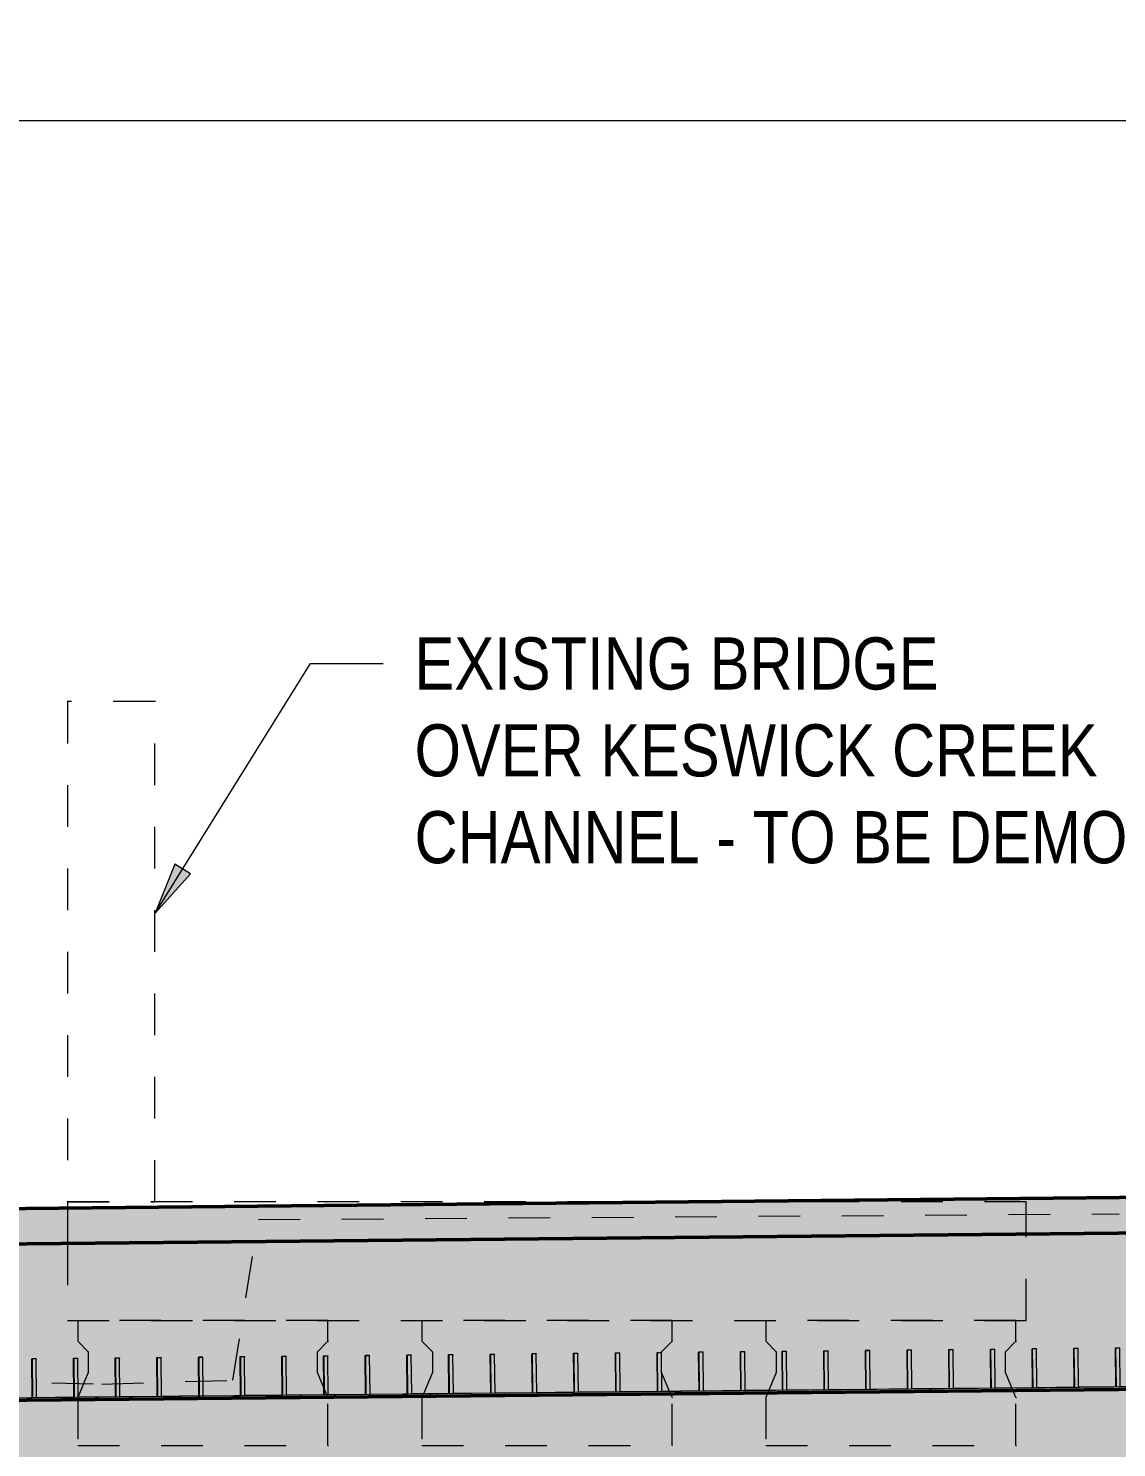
# Model space of a CAD drawing. Header units: metres. Extents: x -1693 to -1567, y 3 to 23.
# Drawn here: x -1634.294 to -1631.683, y 18.878 to 22.283 of the extents above; entities that cross this region are included whole.
import ezdxf

# ---------------------------------------------------------------- set-up
doc = ezdxf.new("R2010")
doc.units = ezdxf.units.M
doc.linetypes.add('JacobsDash', pattern=[0.0045, 0.003, -0.0015])
doc.linetypes.add('JacobsDemolished', pattern=[0.0045, 0.003, -0.0015])
doc.layers.get('Defpoints').update_dxf_attribs({"color": 41})
for name, color, linetype, lineweight in [('BRIDGE-ABUTMENT-CONC', 7, 'Continuous', 50), ('D-BDGE', 7, 'Continuous', 13), ('D-BDGE-FLOOR', 7, 'Continuous', 50), ('D-BDGE-FLOOR-PAT', 7, 'Continuous', 50), ('D-ENHA-TEXT', 7, 'Continuous', 9), ('D-ENHA-TEXT-DIMS', 7, 'Continuous', 9)]:
    doc.layers.add(name, color=color, linetype=linetype, lineweight=lineweight)
for name, color, linetype, lineweight, true_color in [('BRIDGE-FNDN-CONC', 7, 'Continuous', 13, 0x8c8cc6), ('BRIDGE-FRAMING-LINE-18-HID', 7, 'Continuous', 13, 0x8c8cc6), ('D-BDGE-DECK', 7, 'Continuous', 13, 0x8c8cc6), ('D-BDGE-FRAMING', 7, 'Continuous', 13, 0x8c8cc6), ('D-BDGE-INT-WALL', 7, 'Continuous', 13, 0x8c8cc6)]:
    doc.layers.add(name, color=color, linetype=linetype, lineweight=lineweight, true_color=true_color)
doc.styles.add('Arial Narrow', font='ARIALN.TTF', dxfattribs={"height": 0.125})
doc.dimstyles.new('Dimension_Standard_O__mm_', dxfattribs={"dimscale": 0.3048, "dimtxt": 0.127929, "dimasz": 0.410105, "dimexe": 0.393701, "dimexo": 0.246063, "dimgap": 0.246063, "dimtad": 1, "dimdec": 0, "dimlfac": 1000, "dimzin": 0, "dimdsep": 46, "dimtxsty": 'Arial Narrow', "dimsah": 1, "dimcen": 0.09, "dimaunit": 1, "dimadec": 4, "dimazin": 0, "dimtfac": 1, "dimtdec": 4, "dimtix": 1, "dimtmove": 0, "dimatfit": 3, "dimfxl": 1, "dimtvp": 1, "dimtfill": 1, "dimtolj": 1, "dimtzin": 0, "dimlwd": 18, "dimlwe": 18, "dimarcsym": 2})

# ---------------------------------------------------------------- blocks, each defined once
blk = doc.blocks.new('Roofs 2 - Roofs 2-4993555-DRG-2871022 - SECTION 3')
at = {"layer": 'D-BDGE-DECK', "color": 9, "linetype": 'JacobsDemolished', "true_color": 0xc3c3c3}
blk.add_line((-1677.6097, 19.4675), (-1677.6086, 19.4692), dxfattribs=at)
at = {"layer": 'D-BDGE-DECK', "color": 9, "linetype": 'JacobsDemolished', "lineweight": 18, "true_color": 0xc3c3c3}
for p, q in [((-1677.6097, 19.4675), (-1677.6097, 19.3675)), ((-1675.3097, 19.4675), (-1677.6097, 19.4675)), ((-1675.3097, 19.3904), (-1675.3097, 19.4675)), ((-1675.3097, 19.183), (-1675.3097, 19.3904)), ((-1677.6097, 19.3675), (-1677.6097, 19.183)), ((-1677.6097, 19.183), (-1675.3097, 19.183))]:
    blk.add_line(p, q, dxfattribs=at)
blk = doc.blocks.new('06_SFR_GPS__Girder_Plank_Solid_demolished - 06_SFR_GPS__Girder_Plank_Solid_demolished-4989611-DRG-2871022 - SECTION 3')
at = {"layer": 'BRIDGE-FNDN-CONC', "color": 9, "linetype": 'JacobsDemolished', "lineweight": 18, "true_color": 0xc3c3c3}
for p, q in [((-1676.9847, 19.183), (-1677.5847, 19.183)), ((-1677.5847, 19.183), (-1677.5847, 19.133)), ((-1676.9847, 19.133), (-1676.9847, 19.183)), ((-1677.5847, 19.133), (-1677.5597, 19.108)), ((-1677.5597, 19.108), (-1677.5597, 19.058)), ((-1677.0097, 19.108), (-1676.9847, 19.133)), ((-1677.0097, 19.058), (-1677.0097, 19.108)), ((-1677.5597, 19.058), (-1677.5847, 18.998)), ((-1676.9847, 18.998), (-1677.0097, 19.058)), ((-1677.5847, 18.998), (-1677.5847, 18.883)), ((-1676.9847, 18.883), (-1676.9847, 18.998)), ((-1677.5847, 18.883), (-1676.9847, 18.883))]:
    blk.add_line(p, q, dxfattribs=at)
at = {"layer": 'BRIDGE-FRAMING-LINE-18-HID', "color": 9, "linetype": 'JacobsDemolished', "true_color": 0xc3c3c3}
for p, q in [((-1677.5847, 19.133), (-1677.5836, 19.133)), ((-1677.5597, 19.108), (-1677.5586, 19.108)), ((-1677.0096, 19.108), (-1677.0086, 19.108)), ((-1676.9847, 19.133), (-1676.9836, 19.133)), ((-1677.5597, 19.058), (-1677.5586, 19.058)), ((-1677.0097, 19.058), (-1677.0086, 19.058)), ((-1677.5847, 18.998), (-1677.5836, 18.998)), ((-1676.9847, 18.998), (-1676.9836, 18.998)), ((-1676.9847, 18.883), (-1676.9836, 18.883))]:
    blk.add_line(p, q, dxfattribs=at)
blk = doc.blocks.new('06_SFR_GPS__Girder_Plank_Solid_demolished - 06_SFR_GPS__Girder_Plank_Solid_demolished-V44-DRG-2871022 - SECTION 3')
at = {"layer": 'BRIDGE-FNDN-CONC', "color": 9, "linetype": 'JacobsDemolished', "lineweight": 18, "true_color": 0xc3c3c3}
for p, q in [((-1676.1591, 19.183), (-1676.7591, 19.183)), ((-1676.7591, 19.183), (-1676.7591, 19.133)), ((-1676.1591, 19.133), (-1676.1591, 19.183)), ((-1676.7591, 19.133), (-1676.7341, 19.108)), ((-1676.7341, 19.108), (-1676.7341, 19.058)), ((-1676.1841, 19.108), (-1676.1591, 19.133)), ((-1676.1841, 19.058), (-1676.1841, 19.108)), ((-1676.7341, 19.058), (-1676.7553, 19.0071)), ((-1676.1591, 18.998), (-1676.1841, 19.058)), ((-1676.7553, 19.007), (-1676.7591, 18.998)), ((-1676.7591, 18.998), (-1676.7591, 18.883)), ((-1676.1591, 18.883), (-1676.1591, 18.998)), ((-1676.7591, 18.883), (-1676.1591, 18.883))]:
    blk.add_line(p, q, dxfattribs=at)
at = {"layer": 'BRIDGE-FRAMING-LINE-18-HID', "color": 9, "linetype": 'JacobsDemolished', "true_color": 0xc3c3c3}
for p, q in [((-1676.759, 19.133), (-1676.758, 19.133)), ((-1676.7341, 19.108), (-1676.733, 19.108)), ((-1676.184, 19.108), (-1676.183, 19.108)), ((-1676.1591, 19.133), (-1676.158, 19.133)), ((-1676.7341, 19.058), (-1676.733, 19.058)), ((-1676.1841, 19.058), (-1676.183, 19.058)), ((-1676.7591, 18.998), (-1676.758, 18.998)), ((-1676.1591, 18.998), (-1676.158, 18.998)), ((-1676.1591, 18.883), (-1676.158, 18.883))]:
    blk.add_line(p, q, dxfattribs=at)
blk = doc.blocks.new('06_SFR_GPS__Girder_Plank_Solid_demolished - 06_SFR_GPS__Girder_Plank_Solid_demolished-V45-DRG-2871022 - SECTION 3')
at = {"layer": 'BRIDGE-FNDN-CONC', "color": 9, "linetype": 'JacobsDemolished', "lineweight": 18, "true_color": 0xc3c3c3}
for p, q in [((-1675.3341, 19.183), (-1675.9341, 19.183)), ((-1675.9341, 19.183), (-1675.9341, 19.133)), ((-1675.3341, 19.133), (-1675.3341, 19.183)), ((-1675.9341, 19.133), (-1675.9091, 19.108)), ((-1675.9091, 19.108), (-1675.9091, 19.058)), ((-1675.3591, 19.108), (-1675.3341, 19.133)), ((-1675.3591, 19.058), (-1675.3591, 19.108)), ((-1675.9091, 19.058), (-1675.9341, 18.998)), ((-1675.3341, 18.998), (-1675.3591, 19.058)), ((-1675.9341, 18.998), (-1675.9341, 18.883)), ((-1675.3341, 18.883), (-1675.3341, 18.998)), ((-1675.9341, 18.883), (-1675.3341, 18.883))]:
    blk.add_line(p, q, dxfattribs=at)
at = {"layer": 'BRIDGE-FRAMING-LINE-18-HID', "color": 9, "linetype": 'JacobsDemolished', "true_color": 0xc3c3c3}
for p, q in [((-1675.934, 19.133), (-1675.933, 19.133)), ((-1675.9091, 19.108), (-1675.908, 19.108)), ((-1675.359, 19.108), (-1675.358, 19.108)), ((-1675.3341, 19.133), (-1675.333, 19.133)), ((-1675.9091, 19.058), (-1675.908, 19.058)), ((-1675.3591, 19.058), (-1675.358, 19.058)), ((-1675.9341, 18.998), (-1675.933, 18.998)), ((-1675.3341, 18.998), (-1675.333, 18.998)), ((-1675.3341, 18.883), (-1675.333, 18.883))]:
    blk.add_line(p, q, dxfattribs=at)
blk = doc.blocks.new('07_STR_DPS_PermadecPanel - 07_STR_DPS_PermadecPanel-5973127-DRG-2871022 - SECTION 3')
at = {"layer": 'BRIDGE-FRAMING-LINE-18-HID', "color": 7, "linetype": 'JacobsDash'}
for p, q in [((-1676.7951, 19.1001), (-1676.7851, 19.1002)), ((-1676.7942, 19.0071), (-1676.7951, 19.1001)), ((-1676.7951, 19.1001), (-1676.7947, 19.0996)), ((-1676.7851, 19.1002), (-1676.7847, 19.0997)), ((-1677.2951, 19.0952), (-1677.2851, 19.0953)), ((-1677.2942, 19.0022), (-1677.2951, 19.0952)), ((-1677.2951, 19.0952), (-1677.2946, 19.0946)), ((-1677.2851, 19.0953), (-1677.2846, 19.0947)), ((-1677.1951, 19.0962), (-1677.1851, 19.0963)), ((-1677.1942, 19.0032), (-1677.1951, 19.0962)), ((-1677.1951, 19.0962), (-1677.1946, 19.0956)), ((-1677.1851, 19.0963), (-1677.1846, 19.0957)), ((-1677.0951, 19.0972), (-1677.0851, 19.0973)), ((-1677.0942, 19.0042), (-1677.0951, 19.0972)), ((-1677.0951, 19.0972), (-1677.0947, 19.0966)), ((-1677.0851, 19.0973), (-1677.0847, 19.0967)), ((-1676.9951, 19.0982), (-1676.9851, 19.0983)), ((-1676.9943, 19.0212), (-1676.9951, 19.0982)), ((-1676.9951, 19.0982), (-1676.9947, 19.0976)), ((-1676.9851, 19.0983), (-1676.9847, 19.0977)), ((-1676.8951, 19.0991), (-1676.8851, 19.0992)), ((-1676.8942, 19.0062), (-1676.8951, 19.0991)), ((-1676.8951, 19.0991), (-1676.8947, 19.0986)), ((-1676.8851, 19.0992), (-1676.8847, 19.0987)), ((-1677.3392, 19.0017), (-1677.2942, 19.0022)), ((-1677.3391, 18.9957), (-1677.3392, 19.0017)), ((-1677.3392, 19.0017), (-1677.3387, 19.0012)), ((-1677.2942, 19.0022), (-1677.2937, 19.0016)), ((-1677.2837, 19.0023), (-1677.1942, 19.0032)), ((-1677.1942, 19.0032), (-1677.1937, 19.0026)), ((-1677.1837, 19.0033), (-1677.0942, 19.0042)), ((-1677.0942, 19.0042), (-1677.0937, 19.0036)), ((-1677.0837, 19.0043), (-1676.9942, 19.0052)), ((-1676.9942, 19.0052), (-1676.9943, 19.021)), ((-1676.9942, 19.0052), (-1676.9937, 19.0046)), ((-1676.9837, 19.0053), (-1676.8942, 19.0062)), ((-1676.8942, 19.0062), (-1676.8937, 19.0056)), ((-1676.8837, 19.0063), (-1676.7942, 19.0071)), ((-1676.7942, 19.0071), (-1676.7937, 19.0066)), ((-1676.7837, 19.0073), (-1676.7392, 19.0077)), ((-1676.7392, 19.0077), (-1676.7388, 19.0072)), ((-1677.3387, 18.9952), (-1677.3391, 18.9957))]:
    blk.add_line(p, q, dxfattribs=at)
at = {"layer": 'D-BDGE-FRAMING', "color": 7}
for p, q in [((-1677.2846, 19.0947), (-1677.2946, 19.0946)), ((-1677.2946, 19.0946), (-1677.2937, 19.0016)), ((-1677.2837, 19.0017), (-1677.2846, 19.0947)), ((-1677.1846, 19.0957), (-1677.1946, 19.0956)), ((-1677.1946, 19.0956), (-1677.1937, 19.0026)), ((-1677.1837, 19.0027), (-1677.1846, 19.0957)), ((-1677.0847, 19.0967), (-1677.0947, 19.0966)), ((-1677.0947, 19.0966), (-1677.0937, 19.0036)), ((-1677.0837, 19.0037), (-1677.0847, 19.0967)), ((-1676.9847, 19.0977), (-1676.9947, 19.0976)), ((-1676.9947, 19.0976), (-1676.9937, 19.0046)), ((-1676.9837, 19.0047), (-1676.9847, 19.0977)), ((-1676.8847, 19.0987), (-1676.8947, 19.0986)), ((-1676.8947, 19.0986), (-1676.8937, 19.0056)), ((-1676.8837, 19.0057), (-1676.8847, 19.0987)), ((-1676.7847, 19.0997), (-1676.7947, 19.0996)), ((-1676.7947, 19.0996), (-1676.7937, 19.0066)), ((-1676.7837, 19.0067), (-1676.7847, 19.0997)), ((-1677.2937, 19.0016), (-1677.3387, 19.0012)), ((-1677.3387, 18.9952), (-1676.7387, 19.0012)), ((-1677.3387, 19.0012), (-1677.3387, 18.9952)), ((-1677.1937, 19.0026), (-1677.2837, 19.0017)), ((-1677.0937, 19.0036), (-1677.1837, 19.0027)), ((-1676.9937, 19.0046), (-1677.0837, 19.0037)), ((-1676.8937, 19.0056), (-1676.9837, 19.0047)), ((-1676.7937, 19.0066), (-1676.8837, 19.0057)), ((-1676.7387, 19.0072), (-1676.7837, 19.0067)), ((-1676.7387, 19.0012), (-1676.7387, 19.0072))]:
    blk.add_line(p, q, dxfattribs=at)
blk = doc.blocks.new('07_STR_DPS_PermadecPanel - 07_STR_DPS_PermadecPanel-V64-DRG-2871022 - SECTION 3')
at = {"layer": 'BRIDGE-FRAMING-LINE-18-HID', "color": 7, "linetype": 'JacobsDash'}
for p, q in [((-1676.6951, 19.1013), (-1676.6851, 19.1014)), ((-1676.6942, 19.0083), (-1676.6951, 19.1013)), ((-1676.6951, 19.1013), (-1676.6947, 19.1007)), ((-1676.6851, 19.1014), (-1676.6847, 19.1008)), ((-1676.5951, 19.1023), (-1676.5851, 19.1024)), ((-1676.5942, 19.0093), (-1676.5951, 19.1023)), ((-1676.5951, 19.1023), (-1676.5947, 19.1017)), ((-1676.5851, 19.1024), (-1676.5847, 19.1018)), ((-1676.4951, 19.1033), (-1676.4851, 19.1034)), ((-1676.4942, 19.0103), (-1676.4951, 19.1033)), ((-1676.4951, 19.1033), (-1676.4947, 19.1027)), ((-1676.4851, 19.1034), (-1676.4847, 19.1028)), ((-1676.3951, 19.1043), (-1676.3851, 19.1044)), ((-1676.3942, 19.0113), (-1676.3951, 19.1043)), ((-1676.3951, 19.1043), (-1676.3947, 19.1037)), ((-1676.3851, 19.1044), (-1676.3847, 19.1038)), ((-1676.2951, 19.1052), (-1676.2851, 19.1053)), ((-1676.2942, 19.0123), (-1676.2951, 19.1052)), ((-1676.2951, 19.1052), (-1676.2947, 19.1047)), ((-1676.2851, 19.1053), (-1676.2847, 19.1048)), ((-1676.1951, 19.1062), (-1676.1851, 19.1063)), ((-1676.1942, 19.0132), (-1676.1951, 19.1062)), ((-1676.1951, 19.1062), (-1676.1947, 19.1057)), ((-1676.1851, 19.1063), (-1676.1847, 19.1058)), ((-1676.7392, 19.0078), (-1676.6942, 19.0083)), ((-1676.7391, 19.0018), (-1676.7392, 19.0078)), ((-1676.7392, 19.0078), (-1676.7387, 19.0073)), ((-1676.7387, 19.0013), (-1676.7391, 19.0018)), ((-1676.6942, 19.0083), (-1676.6937, 19.0077)), ((-1676.6838, 19.0084), (-1676.5942, 19.0093)), ((-1676.5942, 19.0093), (-1676.5937, 19.0087)), ((-1676.5838, 19.0094), (-1676.4942, 19.0103)), ((-1676.4942, 19.0103), (-1676.4938, 19.0097)), ((-1676.4838, 19.0104), (-1676.3942, 19.0113)), ((-1676.3942, 19.0113), (-1676.3938, 19.0107)), ((-1676.3838, 19.0114), (-1676.2942, 19.0123)), ((-1676.2942, 19.0123), (-1676.2938, 19.0117)), ((-1676.2838, 19.0124), (-1676.1942, 19.0132)), ((-1676.1942, 19.0132), (-1676.1938, 19.0127)), ((-1676.1838, 19.0134), (-1676.1392, 19.0138)), ((-1676.1392, 19.0138), (-1676.1388, 19.0133))]:
    blk.add_line(p, q, dxfattribs=at)
at = {"layer": 'D-BDGE-FRAMING', "color": 7}
for p, q in [((-1676.6847, 19.1008), (-1676.6947, 19.1007)), ((-1676.6947, 19.1007), (-1676.6937, 19.0077)), ((-1676.6837, 19.0078), (-1676.6847, 19.1008)), ((-1676.5847, 19.1018), (-1676.5947, 19.1017)), ((-1676.5947, 19.1017), (-1676.5937, 19.0087)), ((-1676.5837, 19.0088), (-1676.5847, 19.1018)), ((-1676.4847, 19.1028), (-1676.4947, 19.1027)), ((-1676.4947, 19.1027), (-1676.4938, 19.0097)), ((-1676.4838, 19.0098), (-1676.4847, 19.1028)), ((-1676.3847, 19.1038), (-1676.3947, 19.1037)), ((-1676.3947, 19.1037), (-1676.3938, 19.0107)), ((-1676.3838, 19.0108), (-1676.3847, 19.1038)), ((-1676.2847, 19.1048), (-1676.2947, 19.1047)), ((-1676.2947, 19.1047), (-1676.2938, 19.0117)), ((-1676.2838, 19.0118), (-1676.2847, 19.1048)), ((-1676.1847, 19.1058), (-1676.1947, 19.1057)), ((-1676.1947, 19.1057), (-1676.1938, 19.0127)), ((-1676.1838, 19.0128), (-1676.1847, 19.1058)), ((-1676.6937, 19.0077), (-1676.7387, 19.0073)), ((-1676.7387, 19.0073), (-1676.7387, 19.0013)), ((-1676.7387, 19.0013), (-1676.1387, 19.0072)), ((-1676.5937, 19.0087), (-1676.6837, 19.0078)), ((-1676.4938, 19.0097), (-1676.5837, 19.0088)), ((-1676.3938, 19.0107), (-1676.4838, 19.0098)), ((-1676.2938, 19.0117), (-1676.3838, 19.0108)), ((-1676.1938, 19.0127), (-1676.2838, 19.0118)), ((-1676.1388, 19.0132), (-1676.1838, 19.0128)), ((-1676.1387, 19.0072), (-1676.1388, 19.0132))]:
    blk.add_line(p, q, dxfattribs=at)
blk = doc.blocks.new('07_STR_DPS_PermadecPanel - 07_STR_DPS_PermadecPanel-5973128-DRG-2871022 - SECTION 3')
at = {"layer": 'BRIDGE-FRAMING-LINE-18-HID', "color": 7, "linetype": 'JacobsDash'}
for p, q in [((-1676.0952, 19.1073), (-1676.0852, 19.1074)), ((-1676.0942, 19.0143), (-1676.0952, 19.1073)), ((-1676.0952, 19.1073), (-1676.0947, 19.1067)), ((-1676.0852, 19.1074), (-1676.0847, 19.1068)), ((-1675.9952, 19.1083), (-1675.9852, 19.1084)), ((-1675.9942, 19.0153), (-1675.9952, 19.1083)), ((-1675.9952, 19.1083), (-1675.9947, 19.1077)), ((-1675.9852, 19.1084), (-1675.9847, 19.1078)), ((-1675.8952, 19.1093), (-1675.8852, 19.1094)), ((-1675.8942, 19.0163), (-1675.8952, 19.1093)), ((-1675.8952, 19.1093), (-1675.8947, 19.1087)), ((-1675.8852, 19.1094), (-1675.8847, 19.1088)), ((-1675.7952, 19.1103), (-1675.7852, 19.1104)), ((-1675.7942, 19.0173), (-1675.7952, 19.1103)), ((-1675.7952, 19.1103), (-1675.7947, 19.1097)), ((-1675.7852, 19.1104), (-1675.7847, 19.1098)), ((-1675.6952, 19.1112), (-1675.6852, 19.1113)), ((-1675.6942, 19.0183), (-1675.6952, 19.1112)), ((-1675.6952, 19.1112), (-1675.6947, 19.1107)), ((-1675.6852, 19.1113), (-1675.6847, 19.1108)), ((-1675.5952, 19.1122), (-1675.5852, 19.1123)), ((-1675.5943, 19.0192), (-1675.5952, 19.1122)), ((-1675.5952, 19.1122), (-1675.5947, 19.1117)), ((-1675.5852, 19.1123), (-1675.5847, 19.1118)), ((-1676.1392, 19.0138), (-1676.0942, 19.0143)), ((-1676.1392, 19.0078), (-1676.1392, 19.0138)), ((-1676.1392, 19.0138), (-1676.1388, 19.0133)), ((-1676.1387, 19.0073), (-1676.1392, 19.0078)), ((-1676.0942, 19.0143), (-1676.0938, 19.0137)), ((-1676.0838, 19.0144), (-1675.9942, 19.0153)), ((-1675.9942, 19.0153), (-1675.9938, 19.0147)), ((-1675.9838, 19.0154), (-1675.8942, 19.0163)), ((-1675.8942, 19.0163), (-1675.8938, 19.0157)), ((-1675.8838, 19.0164), (-1675.7942, 19.0173)), ((-1675.7942, 19.0173), (-1675.7938, 19.0167)), ((-1675.7838, 19.0174), (-1675.6942, 19.0183)), ((-1675.6942, 19.0183), (-1675.6938, 19.0177)), ((-1675.6838, 19.0184), (-1675.5943, 19.0192)), ((-1675.5943, 19.0192), (-1675.5938, 19.0187)), ((-1675.5838, 19.0194), (-1675.5393, 19.0198)), ((-1675.5393, 19.0198), (-1675.5388, 19.0192))]:
    blk.add_line(p, q, dxfattribs=at)
at = {"layer": 'D-BDGE-FRAMING', "color": 7}
for p, q in [((-1676.0847, 19.1068), (-1676.0947, 19.1067)), ((-1676.0947, 19.1067), (-1676.0938, 19.0137)), ((-1676.0838, 19.0138), (-1676.0847, 19.1068)), ((-1675.9847, 19.1078), (-1675.9947, 19.1077)), ((-1675.9947, 19.1077), (-1675.9938, 19.0147)), ((-1675.9838, 19.0148), (-1675.9847, 19.1078)), ((-1675.8847, 19.1088), (-1675.8947, 19.1087)), ((-1675.8947, 19.1087), (-1675.8938, 19.0157)), ((-1675.8838, 19.0158), (-1675.8847, 19.1088)), ((-1675.7847, 19.1098), (-1675.7947, 19.1097)), ((-1675.7947, 19.1097), (-1675.7938, 19.0167)), ((-1675.7838, 19.0168), (-1675.7847, 19.1098)), ((-1675.6847, 19.1108), (-1675.6947, 19.1107)), ((-1675.6947, 19.1107), (-1675.6938, 19.0177)), ((-1675.6838, 19.0178), (-1675.6847, 19.1108)), ((-1675.5847, 19.1118), (-1675.5947, 19.1117)), ((-1675.5947, 19.1117), (-1675.5938, 19.0187)), ((-1675.5838, 19.0188), (-1675.5847, 19.1118)), ((-1676.0938, 19.0137), (-1676.1388, 19.0133)), ((-1676.1388, 19.0133), (-1676.1387, 19.0073)), ((-1676.1387, 19.0073), (-1675.5387, 19.0132)), ((-1675.9938, 19.0147), (-1676.0838, 19.0138)), ((-1675.8938, 19.0157), (-1675.9838, 19.0148)), ((-1675.7938, 19.0167), (-1675.8838, 19.0158)), ((-1675.6938, 19.0177), (-1675.7838, 19.0168)), ((-1675.5938, 19.0187), (-1675.6838, 19.0178)), ((-1675.5388, 19.0192), (-1675.5838, 19.0188)), ((-1675.5387, 19.0132), (-1675.5388, 19.0192))]:
    blk.add_line(p, q, dxfattribs=at)
blk = doc.blocks.new('07_STR_DPS_PermadecPanel - 07_STR_DPS_PermadecPanel-V65-DRG-2871022 - SECTION 3')
at = {"layer": 'BRIDGE-FRAMING-LINE-18-HID', "color": 7, "linetype": 'JacobsDash'}
for p, q in [((-1675.4952, 19.1133), (-1675.4852, 19.1134)), ((-1675.4943, 19.0203), (-1675.4952, 19.1133)), ((-1675.4952, 19.1133), (-1675.4947, 19.1127)), ((-1675.4852, 19.1134), (-1675.4847, 19.1128)), ((-1675.3952, 19.1143), (-1675.3852, 19.1144)), ((-1675.3943, 19.0213), (-1675.3952, 19.1143)), ((-1675.3952, 19.1143), (-1675.3947, 19.1137)), ((-1675.3852, 19.1144), (-1675.3847, 19.1138)), ((-1675.2952, 19.1153), (-1675.2852, 19.1154)), ((-1675.2943, 19.0223), (-1675.2952, 19.1153)), ((-1675.2952, 19.1153), (-1675.2947, 19.1147)), ((-1675.2852, 19.1154), (-1675.2847, 19.1148)), ((-1675.1952, 19.1163), (-1675.1852, 19.1164)), ((-1675.1943, 19.0233), (-1675.1952, 19.1163)), ((-1675.1952, 19.1163), (-1675.1947, 19.1157)), ((-1675.1852, 19.1164), (-1675.1847, 19.1158)), ((-1675.0952, 19.1172), (-1675.0852, 19.1173)), ((-1675.0943, 19.0243), (-1675.0952, 19.1172)), ((-1675.0952, 19.1172), (-1675.0947, 19.1167)), ((-1675.0852, 19.1173), (-1675.0847, 19.1168)), ((-1674.9952, 19.1182), (-1674.9852, 19.1183)), ((-1674.9943, 19.0252), (-1674.9952, 19.1182)), ((-1674.9952, 19.1182), (-1674.9947, 19.1177)), ((-1674.9852, 19.1183), (-1674.9847, 19.1178)), ((-1675.5393, 19.0198), (-1675.4943, 19.0203)), ((-1675.5392, 19.0138), (-1675.5393, 19.0198)), ((-1675.5393, 19.0198), (-1675.5388, 19.0193)), ((-1675.5387, 19.0133), (-1675.5392, 19.0138)), ((-1675.4943, 19.0203), (-1675.4938, 19.0197)), ((-1675.4838, 19.0204), (-1675.3943, 19.0213)), ((-1675.3943, 19.0213), (-1675.3938, 19.0207)), ((-1675.3838, 19.0214), (-1675.2943, 19.0223)), ((-1675.2943, 19.0223), (-1675.2938, 19.0217)), ((-1675.2838, 19.0224), (-1675.1943, 19.0233)), ((-1675.1943, 19.0233), (-1675.1938, 19.0227)), ((-1675.1838, 19.0234), (-1675.0943, 19.0243)), ((-1675.0943, 19.0243), (-1675.0938, 19.0237)), ((-1675.0838, 19.0244), (-1674.9943, 19.0252)), ((-1674.9943, 19.0252), (-1674.9938, 19.0247)), ((-1674.9838, 19.0254), (-1674.9393, 19.0258)), ((-1674.9393, 19.0258), (-1674.9388, 19.0252))]:
    blk.add_line(p, q, dxfattribs=at)
at = {"layer": 'D-BDGE-FRAMING', "color": 7}
for p, q in [((-1675.4847, 19.1128), (-1675.4947, 19.1127)), ((-1675.4947, 19.1127), (-1675.4938, 19.0197)), ((-1675.4838, 19.0198), (-1675.4847, 19.1128)), ((-1675.3847, 19.1138), (-1675.3947, 19.1137)), ((-1675.3947, 19.1137), (-1675.3938, 19.0207)), ((-1675.3838, 19.0208), (-1675.3847, 19.1138)), ((-1675.2847, 19.1148), (-1675.2947, 19.1147)), ((-1675.2947, 19.1147), (-1675.2938, 19.0217)), ((-1675.2838, 19.0218), (-1675.2847, 19.1148)), ((-1675.1847, 19.1158), (-1675.1947, 19.1157)), ((-1675.1947, 19.1157), (-1675.1938, 19.0227)), ((-1675.1838, 19.0228), (-1675.1847, 19.1158)), ((-1675.0847, 19.1168), (-1675.0947, 19.1167)), ((-1675.0947, 19.1167), (-1675.0938, 19.0237)), ((-1675.0838, 19.0238), (-1675.0847, 19.1168)), ((-1674.9847, 19.1178), (-1674.9947, 19.1177)), ((-1674.9947, 19.1177), (-1674.9938, 19.0247)), ((-1674.9838, 19.0248), (-1674.9847, 19.1178)), ((-1675.4938, 19.0197), (-1675.5388, 19.0193)), ((-1675.5388, 19.0193), (-1675.5387, 19.0133)), ((-1675.5387, 19.0133), (-1674.9388, 19.0192)), ((-1675.3938, 19.0207), (-1675.4838, 19.0198)), ((-1675.2938, 19.0217), (-1675.3838, 19.0208)), ((-1675.1938, 19.0227), (-1675.2838, 19.0218)), ((-1675.0938, 19.0237), (-1675.1838, 19.0228)), ((-1674.9938, 19.0247), (-1675.0838, 19.0238)), ((-1674.9388, 19.0252), (-1674.9838, 19.0248)), ((-1674.9388, 19.0192), (-1674.9388, 19.0252))]:
    blk.add_line(p, q, dxfattribs=at)
blk = doc.blocks.new('07_STR_DPS_PermadecPanel - 07_STR_DPS_PermadecPanel-7169531-DRG-2871022 - SECTION 3')
at = {"layer": 'BRIDGE-FRAMING-LINE-18-HID', "color": 7, "linetype": 'JacobsDash'}
for p, q in [((-1677.8951, 19.0893), (-1677.8851, 19.0894)), ((-1677.8941, 18.9963), (-1677.8951, 19.0893)), ((-1677.8951, 19.0893), (-1677.8946, 19.0887)), ((-1677.8851, 19.0894), (-1677.8846, 19.0888)), ((-1677.7951, 19.0903), (-1677.7851, 19.0904)), ((-1677.7941, 18.9973), (-1677.7951, 19.0903)), ((-1677.7951, 19.0903), (-1677.7946, 19.0897)), ((-1677.7851, 19.0904), (-1677.7846, 19.0898)), ((-1677.6951, 19.0913), (-1677.6851, 19.0914)), ((-1677.6941, 18.9983), (-1677.6951, 19.0913)), ((-1677.6951, 19.0913), (-1677.6946, 19.0907)), ((-1677.6851, 19.0914), (-1677.6846, 19.0908)), ((-1677.5951, 19.0923), (-1677.5851, 19.0924)), ((-1677.5941, 18.9993), (-1677.5951, 19.0923)), ((-1677.5951, 19.0923), (-1677.5946, 19.0917)), ((-1677.5851, 19.0924), (-1677.5846, 19.0918)), ((-1677.4951, 19.0933), (-1677.4851, 19.0934)), ((-1677.4942, 19.0003), (-1677.4951, 19.0933)), ((-1677.4951, 19.0933), (-1677.4946, 19.0927)), ((-1677.4851, 19.0934), (-1677.4846, 19.0928)), ((-1677.3951, 19.0943), (-1677.3851, 19.0944)), ((-1677.3942, 19.0013), (-1677.3951, 19.0943)), ((-1677.3951, 19.0943), (-1677.3946, 19.0937)), ((-1677.3851, 19.0944), (-1677.3846, 19.0938)), ((-1677.7837, 18.9974), (-1677.6941, 18.9983)), ((-1677.6941, 18.9983), (-1677.6937, 18.9977)), ((-1677.6837, 18.9984), (-1677.5941, 18.9993)), ((-1677.5941, 18.9993), (-1677.5937, 18.9987)), ((-1677.5837, 18.9994), (-1677.4942, 19.0003)), ((-1677.4942, 19.0003), (-1677.4937, 18.9997)), ((-1677.4837, 19.0004), (-1677.3942, 19.0013)), ((-1677.3942, 19.0013), (-1677.3937, 19.0007)), ((-1677.3837, 19.0014), (-1677.3392, 19.0018)), ((-1677.3392, 19.0018), (-1677.3387, 19.0013)), ((-1677.9391, 18.9958), (-1677.8941, 18.9963)), ((-1677.9391, 18.9898), (-1677.9391, 18.9958)), ((-1677.9391, 18.9958), (-1677.9387, 18.9953)), ((-1677.9386, 18.9893), (-1677.9391, 18.9898)), ((-1677.8941, 18.9963), (-1677.8937, 18.9957)), ((-1677.8837, 18.9964), (-1677.7941, 18.9973)), ((-1677.7941, 18.9973), (-1677.7937, 18.9967))]:
    blk.add_line(p, q, dxfattribs=at)
at = {"layer": 'D-BDGE-FRAMING', "color": 7}
for p, q in [((-1677.8846, 19.0888), (-1677.8946, 19.0887)), ((-1677.8946, 19.0887), (-1677.8937, 18.9957)), ((-1677.8837, 18.9958), (-1677.8846, 19.0888)), ((-1677.7846, 19.0898), (-1677.7946, 19.0897)), ((-1677.7946, 19.0897), (-1677.7937, 18.9967)), ((-1677.7837, 18.9968), (-1677.7846, 19.0898)), ((-1677.6846, 19.0908), (-1677.6946, 19.0907)), ((-1677.6946, 19.0907), (-1677.6937, 18.9977)), ((-1677.6837, 18.9978), (-1677.6846, 19.0908)), ((-1677.5846, 19.0918), (-1677.5946, 19.0917)), ((-1677.5946, 19.0917), (-1677.5937, 18.9987)), ((-1677.5837, 18.9988), (-1677.5846, 19.0918)), ((-1677.4846, 19.0928), (-1677.4946, 19.0927)), ((-1677.4946, 19.0927), (-1677.4937, 18.9997)), ((-1677.4837, 18.9998), (-1677.4846, 19.0928)), ((-1677.3846, 19.0938), (-1677.3946, 19.0937)), ((-1677.3946, 19.0937), (-1677.3937, 19.0007)), ((-1677.3837, 19.0008), (-1677.3846, 19.0938)), ((-1677.5937, 18.9987), (-1677.6837, 18.9978)), ((-1677.4937, 18.9997), (-1677.5837, 18.9988)), ((-1677.3937, 19.0007), (-1677.4837, 18.9998)), ((-1677.3387, 19.0013), (-1677.3837, 19.0008)), ((-1677.8937, 18.9957), (-1677.9387, 18.9953)), ((-1677.9387, 18.9953), (-1677.9386, 18.9893)), ((-1677.9386, 18.9893), (-1677.3387, 18.9953)), ((-1677.7937, 18.9967), (-1677.8837, 18.9958)), ((-1677.6937, 18.9977), (-1677.7837, 18.9968))]:
    blk.add_line(p, q, dxfattribs=at)
blk = doc.blocks.new('DIMBLOCK23-DRG-2871022 - SECTION 3')
at = {"layer": 'D-ENHA-TEXT-DIMS', "color": 0, "lineweight": 18, "transparency": 16777216}
for p, q in [((-1634.5328, 21.1063), (-1634.5328, 22.1818)), ((-1612.1431, 21.1105), (-1612.1431, 22.1818)), ((-1634.4078, 22.0618), (-1612.2681, 22.0618))]:
    blk.add_line(p, q, dxfattribs=at)
at = {"layer": 'D-ENHA-TEXT-DIMS', "color": 0, "transparency": 16777216}
for points in [[(-1634.4078, 22.0826), (-1634.4078, 22.041), (-1634.5328, 22.0618)], [(-1612.2681, 22.0826), (-1612.2681, 22.041), (-1612.1431, 22.0618)]]:
    blk.add_solid(points, dxfattribs=at)
at = {"layer": 'Defpoints', "color": 0, "transparency": 16777216}
for p in [(-1612.1431, 22.0618), (-1634.5328, 21.0313), (-1612.1431, 21.0355)]:
    blk.add_point(p, dxfattribs=at)
at = {"layer": 'D-ENHA-TEXT-DIMS', "color": 0, "lineweight": 18, "transparency": 16777216, "char_height": 0.125, "width": 2.402626, "attachment_point": 5, "style": 'Arial Narrow', "bg_fill": 3, "box_fill_scale": 1.1, "bg_fill_color": 256, "bg_fill_true_color": 13158600, "bg_fill_transparency": 0}
for s, insert in [('\\A1;22390', (-1623.3379, 22.2006)), ('\\A1;CONSTRUCTION IN STAGE B', (-1623.3379, 21.9221))]:
    blk.add_mtext(s, dxfattribs=dict(at, insert=insert))

msp = doc.modelspace()

# ---------------------------------------------------------------- hatches: boundary and pattern name
at = {"layer": 'BRIDGE-ABUTMENT-CONC', "true_color": 0xc0c0c0}
msp.add_hatch(color=9, dxfattribs=at).paths.add_polyline_path([(-1634.533, 17.7922), (-1631.3267, 17.8243), (-1631.2277, 17.9253), (-1628.7282, 17.9503), (-1628.6272, 17.8514), (-1624.078, 17.8969), (-1624.078, 19.0932), (-1634.5329, 18.9892), (-1634.533, 17.8117)])
at = {"layer": 'D-BDGE-FLOOR-PAT', "true_color": 0xc0c0c0}
h = msp.add_hatch(color=9, dxfattribs=at)
h.paths.add_polyline_path([(-1634.5328, 19.3642), (-1634.5327, 19.3642), (-1630.7358, 19.402), (-1630.7358, 19.487), (-1634.5328, 19.4492), (-1634.5328, 19.3642)])
h.paths.add_polyline_path([(-1614.9184, 19.3773), (-1614.9184, 19.4623), (-1624.0742, 19.5532), (-1630.2965, 19.4914), (-1630.2965, 19.4064), (-1624.07, 19.4682), (-1617.5763, 19.4037), (-1615.1074, 19.3792)])
msp.add_hatch(color=9, dxfattribs=at).paths.add_polyline_path([(-1634.5328, 19.4492), (-1625.528, 19.5388), (-1624.9829, 19.5462), (-1634.5328, 19.4512), (-1634.5328, 19.4492)])
h = msp.add_hatch(color=9, dxfattribs=at)
h.paths.add_polyline_path([(-1612.1426, 18.9733), (-1612.143, 19.3483), (-1612.1538, 19.3483), (-1612.1538, 19.3159), (-1612.5309, 19.3159), (-1612.5309, 19.3522), (-1620.6624, 19.4339), (-1624.0742, 19.4682), (-1634.5328, 19.3642), (-1634.5328, 18.9892), (-1624.0471, 19.093), (-1612.143, 18.9733)])
h.paths.add_polyline_path([(-1612.8383, 19.1373), (-1612.8522, 19.138), (-1612.8655, 19.1419), (-1612.8774, 19.1489), (-1612.8874, 19.1586), (-1612.8947, 19.1704), (-1612.899, 19.1835), (-1612.9, 19.1974), (-1612.8977, 19.211), (-1612.8922, 19.2237), (-1612.8838, 19.2348), (-1612.873, 19.2435), (-1612.8604, 19.2493), (-1612.8468, 19.252), (-1612.833, 19.2514), (-1612.8197, 19.2474), (-1612.8077, 19.2404), (-1612.7978, 19.2307), (-1612.7905, 19.219), (-1612.7862, 19.2058), (-1612.7851, 19.192), (-1612.7875, 19.1783), (-1612.793, 19.1656), (-1612.8014, 19.1546), (-1612.8122, 19.1459), (-1612.8247, 19.14), (-1612.835, 19.138)])
h.paths.add_polyline_path([(-1613.0033, 19.1389), (-1613.0172, 19.1395), (-1613.0305, 19.1435), (-1613.0424, 19.1505), (-1613.0524, 19.1602), (-1613.0604, 19.174), (-1613.064, 19.1851), (-1613.065, 19.1989), (-1613.0627, 19.2126), (-1613.0572, 19.2253), (-1613.0488, 19.2363), (-1613.038, 19.245), (-1613.0243, 19.2511), (-1613.0118, 19.2536), (-1612.998, 19.2529), (-1612.9847, 19.249), (-1612.9727, 19.242), (-1612.9628, 19.2323), (-1612.9555, 19.2205), (-1612.9512, 19.2074), (-1612.9501, 19.1935), (-1612.9525, 19.1799), (-1612.958, 19.1672), (-1612.9664, 19.1561), (-1612.9772, 19.1474), (-1612.9897, 19.1416), (-1613, 19.1395)])
h.paths.add_polyline_path([(-1613.1683, 19.1405), (-1613.1822, 19.1411), (-1613.1955, 19.145), (-1613.2074, 19.1521), (-1613.2174, 19.1617), (-1613.2249, 19.174), (-1613.229, 19.1867), (-1613.23, 19.2005), (-1613.2277, 19.2142), (-1613.2222, 19.2269), (-1613.2138, 19.2379), (-1613.203, 19.2466), (-1613.1904, 19.2525), (-1613.1768, 19.2551), (-1613.163, 19.2545), (-1613.1497, 19.2505), (-1613.1377, 19.2435), (-1613.1278, 19.2339), (-1613.1205, 19.2221), (-1613.1162, 19.2089), (-1613.1151, 19.1951), (-1613.1175, 19.1814), (-1613.123, 19.1687), (-1613.1314, 19.1577), (-1613.1422, 19.149), (-1613.1547, 19.1431)])
h.paths.add_polyline_path([(-1613.4983, 19.1405), (-1613.5122, 19.1411), (-1613.5255, 19.145), (-1613.5374, 19.1521), (-1613.5474, 19.1617), (-1613.5549, 19.174), (-1613.559, 19.1867), (-1613.56, 19.2005), (-1613.5577, 19.2142), (-1613.5522, 19.2269), (-1613.5438, 19.2379), (-1613.533, 19.2466), (-1613.5204, 19.2525), (-1613.5068, 19.2551), (-1613.493, 19.2545), (-1613.4797, 19.2505), (-1613.4677, 19.2435), (-1613.4578, 19.2339), (-1613.4505, 19.2221), (-1613.4462, 19.2089), (-1613.4451, 19.1951), (-1613.4475, 19.1814), (-1613.453, 19.1687), (-1613.4614, 19.1577), (-1613.4722, 19.149), (-1613.4847, 19.1431), (-1613.495, 19.1411)])
h.paths.add_polyline_path([(-1613.6633, 19.142), (-1613.6772, 19.1427), (-1613.6905, 19.1466), (-1613.7024, 19.1536), (-1613.7124, 19.1633), (-1613.7197, 19.1751), (-1613.724, 19.1882), (-1613.725, 19.2021), (-1613.7227, 19.2157), (-1613.7172, 19.2284), (-1613.7088, 19.2395), (-1613.698, 19.2482), (-1613.6854, 19.254), (-1613.6718, 19.2567), (-1613.658, 19.2561), (-1613.6447, 19.2521), (-1613.6327, 19.2451), (-1613.6228, 19.2354), (-1613.6155, 19.2237), (-1613.6112, 19.2105), (-1613.6101, 19.1967), (-1613.6125, 19.183), (-1613.618, 19.1703), (-1613.6264, 19.1593), (-1613.6372, 19.1506), (-1613.6497, 19.1447), (-1613.66, 19.1427)])
h.paths.add_polyline_path([(-1613.3333, 19.142), (-1613.3488, 19.1431), (-1613.3605, 19.1466), (-1613.3724, 19.1536), (-1613.3824, 19.1633), (-1613.3897, 19.1751), (-1613.394, 19.1882), (-1613.395, 19.2021), (-1613.3927, 19.2157), (-1613.3872, 19.2284), (-1613.3788, 19.2395), (-1613.368, 19.2482), (-1613.3554, 19.254), (-1613.3418, 19.2567), (-1613.328, 19.2561), (-1613.3147, 19.2521), (-1613.3027, 19.2451), (-1613.2928, 19.2354), (-1613.2855, 19.2237), (-1613.2812, 19.2105), (-1613.2801, 19.1967), (-1613.2825, 19.183), (-1613.288, 19.1703), (-1613.2964, 19.1593), (-1613.3072, 19.1506), (-1613.3197, 19.1447), (-1613.3329, 19.1421)])
at = {"layer": 'D-ENHA-TEXT'}
msp.add_hatch(color=256, dxfattribs=at).paths.add_polyline_path([(-1633.9894, 20.1599), (-1633.9047, 20.2544), (-1633.9421, 20.2777)])

# ---------------------------------------------------------------- linework, layer by layer
at = {"layer": 'D-BDGE', "lineweight": 50}
msp.add_line((-1634.5328, 19.3642), (-1625.528, 19.4538), dxfattribs=at)
at = {"layer": 'D-BDGE', "color": 8, "linetype": 'JacobsDash', "lineweight": 18, "true_color": 0x808080}
for p, q in [((-1633.803, 19.0398), (-1633.742, 19.425)), ((-1633.742, 19.425), (-1631.677, 19.4388)), ((-1635.2375, 19.0583), (-1634.1178, 19.0303)), ((-1634.1178, 19.0303), (-1633.803, 19.0398))]:
    msp.add_line(p, q, dxfattribs=at)
at = {"layer": 'D-BDGE', "lineweight": 9}
for p, q in [((-1634.5323, 18.9957), (-1624.0813, 19.0996)), ((-1634.5323, 18.9897), (-1624.0813, 19.0936))]:
    msp.add_line(p, q, dxfattribs=at)
at = {"layer": 'D-BDGE-FLOOR'}
for p, q in [((-1630.7358, 19.487), (-1634.5328, 19.4492)), ((-1634.5328, 18.9892), (-1625.528, 19.0788))]:
    msp.add_line(p, q, dxfattribs=at)
at = {"layer": 'D-BDGE-INT-WALL', "color": 9, "linetype": 'JacobsDemolished', "true_color": 0xc3c3c3}
for p, q in [((-1634.2003, 20.6675), (-1634.1991, 20.6692)), ((-1633.9891, 20.6692), (-1633.9903, 20.6675)), ((-1634.1991, 19.4692), (-1634.2003, 19.4675)), ((-1633.9903, 19.4675), (-1633.9891, 19.4692))]:
    msp.add_line(p, q, dxfattribs=at)
at = {"layer": 'D-BDGE-INT-WALL', "color": 9, "linetype": 'JacobsDemolished', "lineweight": 18, "true_color": 0xc3c3c3}
for p, q in [((-1633.9903, 20.6675), (-1634.2003, 20.6675)), ((-1634.2003, 20.6675), (-1634.2003, 19.4675)), ((-1633.9903, 19.4675), (-1633.9903, 20.6675)), ((-1634.2003, 19.4675), (-1633.9903, 19.4675))]:
    msp.add_line(p, q, dxfattribs=at)
at = {"layer": 'D-ENHA-TEXT'}
for p, q in [((-1633.9894, 20.1599), (-1633.617, 20.7591)), ((-1633.617, 20.7591), (-1633.4423, 20.7591)), ((-1633.9421, 20.2777), (-1633.9894, 20.1599)), ((-1633.9047, 20.2544), (-1633.9421, 20.2777)), ((-1633.9894, 20.1599), (-1633.9047, 20.2544))]:
    msp.add_line(p, q, dxfattribs=at)

# ---------------------------------------------------------------- block references
at = {"layer": 'BRIDGE-FRAMING-LINE-18-HID', "color": 9, "linetype": 'JacobsDemolished', "true_color": 0xc3c3c3}
for name in ['06_SFR_GPS__Girder_Plank_Solid_demolished - 06_SFR_GPS__Girder_Plank_Solid_demolished-4989611-DRG-2871022 - SECTION 3', '06_SFR_GPS__Girder_Plank_Solid_demolished - 06_SFR_GPS__Girder_Plank_Solid_demolished-V44-DRG-2871022 - SECTION 3', '06_SFR_GPS__Girder_Plank_Solid_demolished - 06_SFR_GPS__Girder_Plank_Solid_demolished-V45-DRG-2871022 - SECTION 3']:
    msp.add_blockref(name, (43.4095, 0), dxfattribs=at)
at = {"layer": 'BRIDGE-FRAMING-LINE-18-HID', "color": 7, "linetype": 'JacobsDash'}
for name in ['07_STR_DPS_PermadecPanel - 07_STR_DPS_PermadecPanel-5973127-DRG-2871022 - SECTION 3', '07_STR_DPS_PermadecPanel - 07_STR_DPS_PermadecPanel-V64-DRG-2871022 - SECTION 3', '07_STR_DPS_PermadecPanel - 07_STR_DPS_PermadecPanel-5973128-DRG-2871022 - SECTION 3', '07_STR_DPS_PermadecPanel - 07_STR_DPS_PermadecPanel-V65-DRG-2871022 - SECTION 3', '07_STR_DPS_PermadecPanel - 07_STR_DPS_PermadecPanel-7169531-DRG-2871022 - SECTION 3']:
    msp.add_blockref(name, (43.4095, 0), dxfattribs=at)
at = {"layer": 'D-BDGE-DECK', "color": 9, "linetype": 'JacobsDemolished', "true_color": 0xc3c3c3}
msp.add_blockref('Roofs 2 - Roofs 2-4993555-DRG-2871022 - SECTION 3', (43.4095, 0), dxfattribs=at)

# ---------------------------------------------------------------- texts
at = {"layer": 'D-ENHA-TEXT', "char_height": 0.125, "attachment_point": 1, "style": 'Arial Narrow', "bg_fill": 3, "box_fill_scale": 1, "bg_fill_color": 256, "bg_fill_transparency": 0}
for s, insert in [('EXISTING BRIDGE', (-1633.3673, 20.8216)), ('OVER KESWICK CREEK ', (-1633.3673, 20.6133)), ('CHANNEL - TO BE DEMOLISHED ', (-1633.3673, 20.4049))]:
    msp.add_mtext(s, dxfattribs=dict(at, insert=insert))

# ---------------------------------------------------------------- dimensions: what is measured, and where the dimension line sits
at = {"layer": 'D-ENHA-TEXT-DIMS', "lineweight": 18}
dim = msp.add_linear_dim(base=(-1612.1431, 22.0618), p1=(-1634.5328, 21.0313), p2=(-1612.1431, 21.0355), text='<>\\XCONSTRUCTION IN STAGE B', dimstyle='Dimension_Standard_O__mm_', override={"dimpost": '<>', "dimfxl": 22.389689}, dxfattribs=at)
dim.commit()
dim.dimension.update_dxf_attribs({"geometry": 'DIMBLOCK23-DRG-2871022 - SECTION 3', "text_midpoint": (-1623.3379, 22.0618)})

doc.saveas('drawing.dxf')
